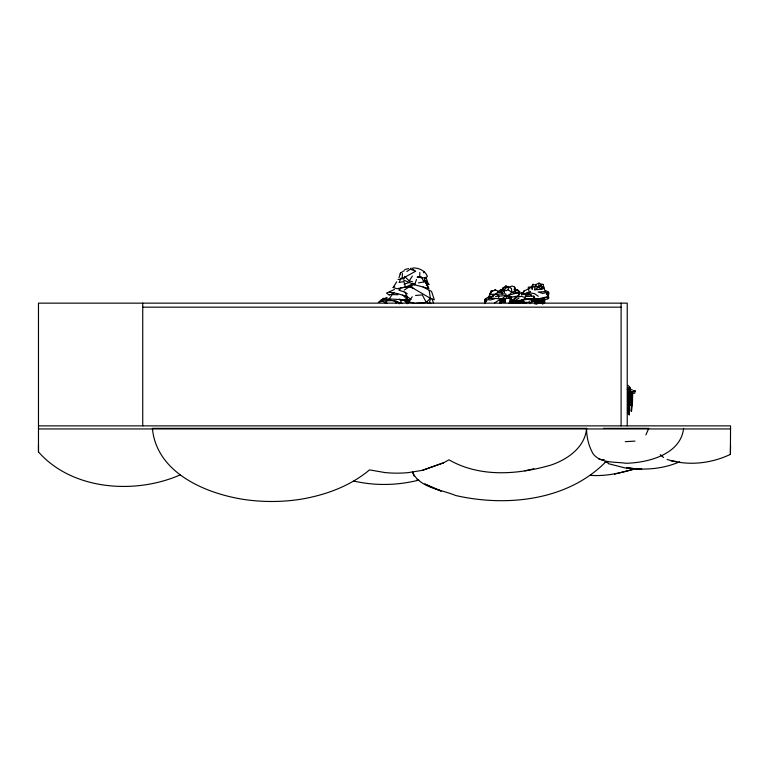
<?xml version="1.0" encoding="UTF-8"?>
<svg xmlns="http://www.w3.org/2000/svg" width="769" height="769" viewBox="0 0 769 769"><rect width="100%" height="100%" fill="white"/><g stroke="black" fill="none" stroke-linecap="round" stroke-linejoin="round"><path stroke-width="1.15" d="M730.55 445.587L730.396 454.383C710.969 463.63 687.746 466.197 667.127 459.449M38.479 444.867L38.479 451.932C72.373 490.42 135.219 494.573 180.109 474.934M539.088 303.505L539.098 301.304M539.213 303.207L539.223 300.804M627.456 394.939L630.292 393.939L630.638 392.132L629.734 387.143L628.09 385.365M500.042 303.197L500.061 299.756M500.331 303.217L500.35 299.775M540.309 303.207L540.319 300.814M540.424 303.505L540.453 300.198M629.109 392.94L629.35 414.837L629.571 392.94M415.125 270.871L412.155 268.977L412.982 267.939C418.865 267.785 424.978 270.611 427.391 276.244L425.988 278.003L419.749 277.551L419.797 272.476M500.888 303.217L500.927 299.775M536.954 303.284L536.983 300.948M537.089 303.303L537.118 300.958M628.273 392.853L628.494 413.876L628.686 392.853M628.523 392.872L628.36 407.503L628.744 413.847L628.936 392.872L629.1 414.866L629.321 392.93M536.493 303.938L536.531 300.487M536.637 302.803L536.666 300.496M538.54 303.399L538.569 301.025M542.558 303.938L542.616 299.333M542.703 302.803L542.751 299.352M529.524 303.688L531.917 301.775L531.956 298.555M538.089 302.88L538.117 300.554M538.223 302.89L538.252 300.564M539.021 303.419L538.915 301.025M544.289 302.89L544.202 299.391M534.897 303.505L534.936 301.304M536.877 303.938L536.935 300.487M537.031 302.794L537.07 300.496M540.847 303.197L540.886 300.804M541.02 300.198L540.972 303.505L540.867 300.198M542.952 303.938L543.02 299.333M543.097 302.794L543.154 299.352M535.07 299.17L537.954 299.506L548.537 296.959L546.951 294.469L547.691 292.403L542.741 293.383L538.156 291.98L545.202 291.634L545.75 290.567L548.086 291.884L548.537 296.959L547.768 298.833L537.954 301.717L533.532 300.439M538.415 302.88L538.454 300.554M538.55 302.89L538.588 300.564M544.49 302.88L544.548 299.391M544.615 302.89L544.673 299.41M518.969 294.94L518.892 291.73L518.21 291.336M630.292 393.939L630.263 392.344L629.484 391.815L628.215 392.623L627.715 391.431L631.436 391.748L631.157 405.09L630.676 391.729L630.916 405.119L631.147 391.729L635.117 391.094L633.454 390.652M535.878 303.14L536.08 300.862M627.879 404.907L627.965 401.533M628.129 404.888L628.215 401.533L628.023 404.907M628.273 404.898L628.379 401.533M535.339 303.313L535.416 301.15M541.414 303.313L541.52 300.073M632.214 394.113L632.378 405.311L632.724 391.757L631.349 391.738M484.528 303.659L485.172 300.621L487.921 299.862L489.92 297.44L492.939 296.276L498.793 291.451L501.849 291.691L502.618 293.556L502.157 294.114M536.195 303.178L536.406 300.881M631.464 404.869L631.243 411.213L631.647 404.869M631.724 404.869L631.493 411.242L631.897 404.869M535.637 303.371L535.714 301.198M535.762 303.361L535.849 301.188M541.703 303.371L541.876 299.016M541.837 303.361L542.001 299.026M632.724 391.757L630.638 391.729L630.676 405.157L630.724 391.729M630.888 391.748L630.936 405.128L630.638 391.729M628.677 402.274L628.494 405.263L628.696 403.264M509.78 302.102L512.183 300.323L509.818 301.621L509.001 303.505M485.172 300.621L485.21 300.141M398.006 279.57L402.11 278.676L402.475 273.553M506.617 295.69L515.653 293.373L514.97 291.201L511.731 292.364L508.232 289.759L508.453 287.097L511.51 288.442L511.731 292.364L515.653 293.373L518.998 293.056M486.364 298.987L486.171 301.16L484.566 303.159L485.845 298.574L488.325 297.257L492.939 296.276L492.852 294.344L505.877 293.893L506.579 298.305L510.597 298.43L511.885 301.9L510.52 303.447M530.918 294.623L525.121 294.191L521.478 294.748L521.67 292.681L525.121 293.902L530.918 294.623L531.619 296.536M533.378 284.914L536.012 284.607L535.762 285.491L538.502 287.308L541.309 286.135L544.26 288.327L541.568 289.202L538.502 287.308L535.013 286.549L534.618 289.798L538.502 287.308L539.04 283.079L541.155 284.299L543.068 284.424L545.202 291.634M522.66 292.835L522.612 293.316L523.737 291.259L528.322 288.846M730.396 454.383L730.55 425.872L38.479 425.872M510.203 303.486L509.876 297.651M497.985 292.191L498.12 291.297L498.793 291.451L502.618 293.556M635.117 391.094L634.742 393.209L633.05 393.074M505.675 299.516L500.869 299.16L500.552 300.871L502.868 300.775L504.887 301.909M683.612 428.362C680.671 454.575 648.161 462.669 626.12 463.284C615.2 461.611 600.551 463.649 593.053 453.768C588.689 446.03 586.603 437.215 586.536 428.362M531.917 301.775L535.301 301.112L535.733 298.872L534.061 297.738L533.792 296.19L525.15 296.055L529.072 296.325M521.565 299.843L525.544 298.92L535.733 298.872L535.186 304.188L534.417 301.708L535.685 299.237L534.061 297.738L535.301 301.112M418.442 282.857L424.007 281.925L424.873 277.763M429.419 303.207L430.256 299.189M532.725 286.924L532.196 289.432L531.61 286.866L533.205 284.165L532.34 285.203L532.725 286.924L535.013 286.549M549.047 297.853L547.768 298.833L548.816 293.441M521.67 292.681L519.315 293.768L517.902 296.613M523.276 293.796L523.968 290.961M494.938 290.605L495.149 289.778L498.793 291.451M502.07 290.797L503.003 287.933L505.964 285.924L508.761 287.212L512.26 285.981L514.548 287.077L514.932 287.933L514.057 289.509L514.97 291.201M398.976 277.686L400.62 272.966L404.283 270.659M403.331 279.945L414.597 284.79L416.529 279.493M630.676 390.45C628.638 391.363 630.013 384.481 629.869 388.845L628.379 389.181M645.883 434.898L648.786 428.362L603.454 428.362M489.92 297.44L488.325 297.257L488.2 298.324L491.035 291.115L493.025 290.999L495.149 289.778M399.544 281.435L401.034 278.272L404.311 278.647M534.618 289.798L541.568 289.202L542.751 286.731M400.043 274.081L400.62 272.966M406.83 271.467L410.492 269.169L411.059 268.054M509.818 301.621L510.347 300.708M413.828 283.405L405.398 287.145L396.967 288.711L393.132 287.519L396.737 281.79M404.552 276.331L409.223 280.887L412.395 276.081M412.194 296.757L407.608 303.717L403.389 299.593M383.721 299.035L389.21 298.93L392.18 294.575L397.986 294.738M505.964 285.924L506.079 287.702L504.195 290.163L503.099 290.461L503.003 287.933L504.8 287.741M423.498 272.745L424.325 271.707M518.614 294.623L519.315 293.768M527.198 292.374L529.216 292.845L530.533 291.384M416 303.332L426.305 302.477L430.15 298.362M538.502 287.308L541.184 284.443L543.068 284.424M605.693 461.919C567.618 500.638 506.684 507.088 455.777 495.534C441.358 489.488 419.711 487.95 412.463 472.108M511.731 292.364L508.559 295.527L511.654 297.065L518.95 295.882M629.734 388.48L629.234 388.951L629.869 388.845M393.132 287.519L394.67 286.078M391.892 294.412L394.228 292.326M387.067 297.382L381.164 299.958L384.99 302.659L387.326 300.573M516.018 302.65L520.046 303.428L523.718 300.554L512.942 302.092M546.797 292.297L546.951 294.469L548.951 292.883L548.086 291.884M484.547 299.574L485.845 298.574M513.971 298.708L517.441 296.286M498.985 292.047L500.311 291.038L499.581 291.691L500.475 289.49L502.503 289.548M383.721 298.228L378.271 302.304L383.933 300.756L393.526 300.602L397.006 301.265M528.38 289.269L531.61 286.866L528.265 287.202L529.053 292.085M631.147 391.729L629.994 392.796L630.638 391.325L629.705 390.018L627.715 391.431L629.484 391.815M494.563 302.986L498.572 300.275L501.686 299.881M514.509 298.862L516.287 297.67M415.664 271.255L402.11 278.676M398.688 290.028L400.457 288.913M404.148 290.086L409.444 286.75L413.722 288.481M515.086 300.477L518.979 298.026M489.661 294.037L491.439 292.922L491.035 291.115L492.593 291.134M443.578 462.813L448.971 459.833C480.096 477.636 517.758 474.694 551.008 465.062C567.599 459.391 585.046 447.308 586.593 428.362L152.406 428.362C156.424 472.647 205.063 493.362 243.648 499.417A190.693 190.693 0 0 0 299.718 499.417C324.874 495.323 349.789 486.421 369.524 469.888L384.769 472.531A118.253 118.253 0 0 0 408.301 472.608L422.306 470.359L443.578 462.813L422.306 470.359M389.383 295.133L386.509 293.104L394.439 289.461M522.391 303.246L524.4 302.217L527.342 302.457L529.937 301.659M518.892 291.73L515.653 293.373L515.711 289.923L514.548 287.077M535.541 284.751L539.04 283.079M521.478 294.748L527.899 292.624L529.255 294.143M426.324 285.578L428.919 284.424L425.651 280.176M508.232 289.759L506.117 290.701L504.195 290.163L504.474 292.653L503.099 290.461M679.671 461.765C663.138 469.023 644.412 470.465 626.648 467.879M415.01 284.203L409.848 286.289L430.342 298.305L434.322 299.833L431.544 291.384L423.104 287.077M511.991 303.438L514.211 302.573L517.931 303.082M633.118 391.421L634.954 390.748M514.778 298.42L515.864 298.036M485.008 301.535L486.171 301.16L485.748 299.093M404.1 284.174L409.579 282.415M516.086 302.121L519.296 301.121L522.622 301.179M548.499 296.469L537.944 298.997L534.119 298.564M614.45 474.137L633.8 469.186C619.66 473.3 604.992 476.482 590.198 475.329M404.773 269.554L408.637 268.583M535.791 299.343C527.774 298.478 520.046 300.958 512.144 300.794M524.881 470.801L533.878 468.773M495.563 296.43L506.012 295.536L510.597 298.43M514.528 299.362L511.289 299.977L511.654 297.065L508.396 297.295M627.764 387.787L629.571 387.451M399.005 282.492L403.994 281.569L405.398 287.145M506.079 287.702L508.761 287.212M490.247 294.815L492.852 294.344M516.249 296.969L521.613 296.421L525.708 297.69M417.183 277.359L421.133 276.696L424.007 281.925M604.136 459.458L602.165 459.766L598.84 458.978M412.001 286.529L400.87 287.76M489.911 297.911L501.676 298.997L506.579 298.305M629.138 389.066L632.406 389.864M392.671 292.508L391.652 292.854L392.498 292.97M415.558 295.469L422.325 294.912L426.305 302.477M625.264 441.685L634.954 441.108M547.499 295.363L548.566 295.334M388.941 294.633L392.18 294.575M142.736 307.167L621.102 307.167M38.479 428.948L730.55 428.948M389.21 298.93L408.541 300.025L400.87 300.064M627.216 389.614L629.561 389.681M676.71 461.554L670.904 460.775M627.812 467.985L641.769 469.234L624.812 467.879L608.106 463.611M489.161 298.41L495.005 298.67L490.305 300.073L488.334 299.535M532.561 300.343L524.343 298.651M529.216 292.845L534.445 293.585L538.329 296.286M515.874 289.884L518.046 290.278L520.075 292.018M389.383 292.133L398.131 293.748L407.243 296.738L411.069 299.439L408.195 300.419L406.003 295.373M384.029 298.987L392.786 300.602L400.755 303.226M501.282 301.631L505.233 302.582M546.951 294.469L548.518 294.844M417.019 479.654L418.769 480.106C397.602 485.518 375.041 485.921 353.778 481.058M409.223 280.887L412.693 281.81M605.03 461.909L608.144 462.755M403.667 300.371L414.856 303.428M414.597 284.79L428.977 288.51L425.026 281.694M521.411 301.256L526.361 303.592M399.611 290.413L404.994 292.182L407.262 293.787M384.99 302.659L387.268 303.409M417.49 276.773L419.749 277.551M517.393 300.419L519.296 301.121L520.046 303.428M433.822 488.152L441.175 491.055L424.748 483.999L432.851 487.709M410.492 269.169L414.626 270.842M516.73 289.586L518.046 290.278M507.002 296.084L506.012 295.536L501.676 298.997M424.584 280.204L427.66 282.521M429.352 302.448L431.313 303.592M495.774 293.921L498.86 295.767L498.581 298.497M401.918 300.641L399.649 299.035L401.899 303.592M424.882 281.281L428.919 284.424M501.849 291.691L500.811 290.855L501.359 291.893M500.869 299.16L502.868 300.775M660.225 454.681L663.522 457.468M522.833 300.641L524.4 302.217M402.86 294.998L407.253 299.65M398.015 301.929L399.255 303.851M513.192 300.948L514.211 302.573M534.061 297.738L534.455 298.391L533.792 296.19M426.92 301.438L427.968 303.322M395.343 301.371L396.429 303.361M404.994 292.182L407.243 296.738M425.43 281.56L428.054 287.289M412.597 471.945L414.116 476.011M425.988 277.215L427.631 281.992M432.111 299.093L433.533 303.236M527.899 292.624L528.38 294.335M629.705 390.018L629.917 391.161M429.198 290.471L430.342 298.305M511.27 299.535L511.337 300.016M541.568 289.202L541.184 284.443M628.533 401.274L628.869 405.273M628.283 401.274L628.619 405.311M538.694 300.592L538.752 302.813M631.734 397.708L631.868 403.677M543.289 299.016L543.472 303.361M537.368 301.188L537.396 303.361M537.243 301.198L537.271 303.371M537.041 301.554L537.06 303.832M537.944 298.997L537.954 301.717M541.443 301.304L541.463 303.505M535.772 301.054L535.906 303.467M544.01 299.026L544.01 303.361M543.885 299.016L543.885 303.371M537.944 301.198L537.944 303.361M537.81 301.198L537.819 303.371M627.235 425.872L627.235 303.149L38.479 303.149L38.479 451.932M621.102 303.149L621.102 425.872M142.736 303.149L142.736 425.872M628.869 403.292L628.744 405.311L628.946 403.292M505.387 300.967L502.724 300.304L502.676 298.843L505.387 300.967"/></g></svg>
